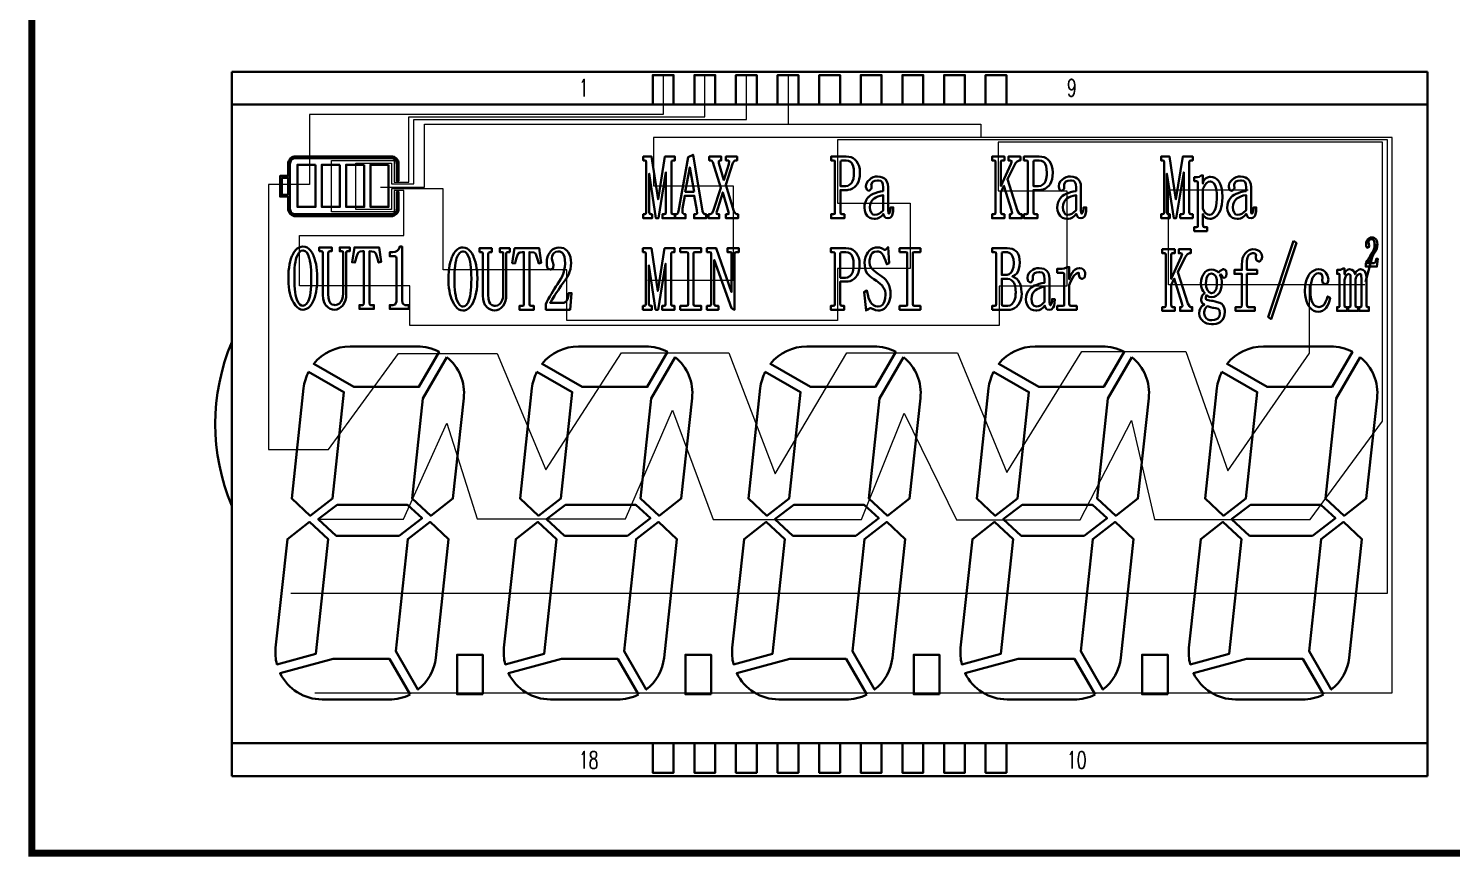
# Model space of a CAD drawing. Header units: millimetres. Extents: x 0 to 299, y 0 to 101.
# Drawn here: x 152.2 to 239, y 0 to 50.6 of the extents above; entities that cross this region are included whole.
import ezdxf

# ---------------------------------------------------------------- set-up
doc = ezdxf.new("R2010")
doc.units = ezdxf.units.MM
doc.layers.get('0').update_dxf_attribs({"lineweight": 35})
doc.layers.add('COM', color=1, linetype='Continuous', lineweight=18)
doc.layers.add('spec', color=7, linetype='Continuous', lineweight=18)
doc.styles.add('GB字体', font='txt.shx', dxfattribs={"width": 0.666667, "bigfont": 'gbcbig.shx'})

msp = doc.modelspace()

# ---------------------------------------------------------------- linework, layer by layer
for p, q in [((237.565, 47.916), (164.565, 47.916)), ((164.565, 47.916), (164.565, 4.916)), ((237.565, 4.916), (237.565, 47.916)), ((164.565, 6.916), (237.565, 6.916)), ((164.565, 4.916), (237.565, 4.916))]:
    msp.add_line(p, q)
at = {"color": 1}
msp.add_line((233.78, 35.102), (234.412, 37.407), dxfattribs=at)
for points in [[(191.54, 45.916), (191.54, 47.716), (190.27, 47.716), (190.27, 45.916)], [(194.08, 45.916), (194.08, 47.716), (192.81, 47.716), (192.81, 45.916)], [(196.62, 45.916), (196.62, 47.716), (195.35, 47.716), (195.35, 45.916)], [(199.16, 45.916), (199.16, 47.716), (197.89, 47.716), (197.89, 45.916)], [(201.7, 45.916), (201.7, 47.716), (200.43, 47.716), (200.43, 45.916)], [(204.24, 45.916), (204.24, 47.716), (202.97, 47.716), (202.97, 45.916)], [(206.78, 45.916), (206.78, 47.716), (205.51, 47.716), (205.51, 45.916)], [(209.32, 45.916), (209.32, 47.716), (208.05, 47.716), (208.05, 45.916)], [(211.86, 45.916), (211.86, 47.716), (210.59, 47.716), (210.59, 45.916)], [(237.565, 45.916), (164.565, 45.916)], [(191.54, 6.916), (191.54, 5.116), (190.27, 5.116), (190.27, 6.916)], [(194.08, 6.916), (194.08, 5.116), (192.81, 5.116), (192.81, 6.916)], [(196.62, 6.916), (196.62, 5.116), (195.35, 5.116), (195.35, 6.916)], [(199.16, 6.916), (199.16, 5.116), (197.89, 5.116), (197.89, 6.916)], [(201.7, 6.916), (201.7, 5.116), (200.43, 5.116), (200.43, 6.916)], [(204.24, 6.916), (204.24, 5.116), (202.97, 5.116), (202.97, 6.916)], [(206.78, 6.916), (206.78, 5.116), (205.51, 5.116), (205.51, 6.916)], [(209.32, 6.916), (209.32, 5.116), (208.05, 5.116), (208.05, 6.916)], [(211.86, 6.916), (211.86, 5.116), (210.59, 5.116), (210.59, 6.916)]]:
    msp.add_lwpolyline(points)
for points in [[(174.757, 42.297, 0.414214), (174.3, 42.754), (168.468, 42.754, 0.414214), (168.011, 42.297), (168.011, 41.555), (167.522, 41.555), (167.522, 40.299), (168.011, 40.299), (168.011, 39.557, 0.414214), (168.468, 39.101), (174.3, 39.101, 0.414214), (174.757, 39.557), (174.757, 40.58), (174.643, 40.58), (174.643, 39.557, -0.414214), (174.3, 39.215), (168.468, 39.215, -0.414214), (168.125, 39.557), (168.125, 42.297, -0.414214), (168.468, 42.64), (174.3, 42.64, -0.414214), (174.643, 42.297), (174.643, 41.274), (174.757, 41.274)], [(171.794, 31.144, 0.226496), (169.576, 30.085), (172.023, 28.672), (175.99, 28.672), (177.227, 30.814, 0.12198), (175.896, 31.144)], [(177.703, 30.498), (176.243, 27.97), (175.584, 21.86), (176.715, 20.814), (178.071, 21.86), (178.732, 27.985, 0.253222)], [(185.732, 31.144, 0.226496), (183.514, 30.085), (185.961, 28.672), (189.928, 28.672), (191.165, 30.814, 0.12198), (189.834, 31.144)], [(191.641, 30.498), (190.182, 27.97), (189.522, 21.86), (190.653, 20.814), (192.009, 21.86), (192.67, 27.985, 0.253222)], [(199.67, 31.144, 0.226496), (197.452, 30.085), (199.899, 28.672), (203.866, 28.672), (205.103, 30.814, 0.12198), (203.772, 31.144)], [(205.579, 30.498), (204.12, 27.97), (203.461, 21.86), (204.591, 20.814), (205.947, 21.86), (206.608, 27.985, 0.253222)], [(213.609, 31.144, 0.226496), (211.39, 30.085), (213.838, 28.672), (217.804, 28.672), (219.041, 30.814, 0.12198), (217.71, 31.144)], [(219.518, 30.498), (218.058, 27.97), (217.399, 21.86), (218.529, 20.814), (219.885, 21.86), (220.546, 27.985, 0.253222)], [(227.547, 31.144, 0.226496), (225.328, 30.085), (227.776, 28.672), (231.742, 28.672), (232.98, 30.814, 0.12198), (231.648, 31.144)], [(233.456, 30.498), (231.996, 27.97), (231.337, 21.86), (232.467, 20.814), (233.824, 21.86), (234.484, 27.985, 0.253222)], [(169.263, 29.606, 0.093196), (168.958, 28.597), (168.231, 21.86), (169.361, 20.814), (170.718, 21.86), (171.419, 28.362)], [(183.201, 29.606, 0.093196), (182.896, 28.597), (182.169, 21.86), (183.3, 20.814), (184.656, 21.86), (185.357, 28.362)], [(197.139, 29.606, 0.093196), (196.834, 28.597), (196.107, 21.86), (197.238, 20.814), (198.594, 21.86), (199.295, 28.362)], [(211.077, 29.606, 0.093196), (210.772, 28.597), (210.045, 21.86), (211.176, 20.814), (212.532, 21.86), (213.234, 28.362)], [(225.015, 29.606, 0.093196), (224.711, 28.597), (223.984, 21.86), (225.114, 20.814), (226.47, 21.86), (227.172, 28.362)], [(167.248, 12.752, 0.090154), (167.322, 11.735), (169.694, 12.37), (170.451, 19.388), (169.32, 20.434), (167.964, 19.388)], [(174.579, 12.547), (175.937, 10.194, 0.2033), (177.022, 12.14), (177.804, 19.388), (176.674, 20.434), (175.317, 19.388)], [(181.186, 12.752, 0.090154), (181.26, 11.735), (183.632, 12.37), (184.389, 19.388), (183.259, 20.434), (181.902, 19.388)], [(188.517, 12.547), (189.875, 10.194, 0.2033), (190.96, 12.14), (191.742, 19.388), (190.612, 20.434), (189.256, 19.388)], [(195.125, 12.752, 0.090154), (195.198, 11.735), (197.57, 12.37), (198.327, 19.388), (197.197, 20.434), (195.84, 19.388)], [(202.456, 12.547), (203.814, 10.194, 0.2033), (204.898, 12.14), (205.68, 19.388), (204.55, 20.434), (203.194, 19.388)], [(209.063, 12.752, 0.090154), (209.136, 11.735), (211.508, 12.37), (212.265, 19.388), (211.135, 20.434), (209.779, 19.388)], [(216.394, 12.547), (217.752, 10.194, 0.2033), (218.837, 12.14), (219.619, 19.388), (218.488, 20.434), (217.132, 19.388)], [(223.001, 12.752, 0.090154), (223.075, 11.735), (225.446, 12.37), (226.203, 19.388), (225.073, 20.434), (223.717, 19.388)], [(230.332, 12.547), (231.69, 10.194, 0.2033), (232.775, 12.14), (233.557, 19.388), (232.426, 20.434), (231.07, 19.388)], [(175.454, 9.891, -0.115654), (174.186, 9.594), (170.084, 9.594, -0.28687), (167.52, 11.197), (170.763, 12.066), (174.198, 12.066)], [(189.392, 9.891, -0.115654), (188.124, 9.594), (184.023, 9.594, -0.28687), (181.458, 11.197), (184.701, 12.066), (188.136, 12.066)], [(203.33, 9.891, -0.115654), (202.062, 9.594), (197.961, 9.594, -0.28687), (195.396, 11.197), (198.639, 12.066), (202.074, 12.066)], [(217.268, 9.891, -0.115654), (216, 9.594), (211.899, 9.594, -0.28687), (209.334, 11.197), (212.577, 12.066), (216.013, 12.066)], [(231.206, 9.891, -0.115654), (229.939, 9.594), (225.837, 9.594, -0.28687), (223.273, 11.197), (226.516, 12.066), (229.951, 12.066)]]:
    msp.add_lwpolyline(points, format="xyb", close=True)
for points in [[(189.853, 39.241), (189.776, 39.219), (189.685, 39.219), (189.685, 38.979), (190.232, 38.979), (190.232, 39.219), (190.141, 39.219), (190.081, 39.241), (190.051, 39.35), (190.051, 41.701), (190.461, 38.979), (190.612, 38.979), (191.069, 41.788), (191.069, 39.35), (191.055, 39.241), (190.978, 39.219), (190.857, 39.219), (190.857, 38.979), (191.617, 38.979), (191.617, 39.219), (191.511, 39.219), (191.435, 39.241), (191.404, 39.35), (191.404, 42.395), (191.435, 42.482), (191.511, 42.503), (191.617, 42.503), (191.617, 42.742), (191.008, 42.742), (190.591, 40.127), (190.202, 42.742), (189.685, 42.742), (189.685, 42.503), (189.792, 42.503), (189.853, 42.482), (189.867, 42.395), (189.867, 39.35)], [(191.8, 39.262), (191.724, 39.219), (191.633, 39.219), (191.633, 38.979), (192.271, 38.979), (192.271, 39.219), (192.18, 39.219), (192.089, 39.305), (192.077, 39.368), (192.089, 39.567), (192.227, 40.35), (192.805, 40.35), (192.956, 39.459), (192.958, 39.45), (192.972, 39.262), (192.896, 39.219), (192.789, 39.219), (192.789, 38.979), (193.534, 38.979), (193.534, 39.219), (193.443, 39.219), (193.367, 39.262), (193.306, 39.414), (192.728, 42.851), (192.423, 42.7), (191.845, 39.414)], [(193.884, 39.262), (193.779, 39.219), (193.672, 39.219), (193.672, 38.979), (194.326, 38.979), (194.326, 39.219), (194.25, 39.219), (194.173, 39.241), (194.159, 39.328), (194.173, 39.393), (194.235, 39.567), (194.539, 40.547), (194.888, 39.35), (194.904, 39.241), (194.844, 39.219), (194.737, 39.219), (194.737, 38.979), (195.482, 38.979), (195.482, 39.219), (195.391, 39.219), (195.314, 39.262), (195.313, 39.264), (195.223, 39.414), (194.722, 41.025), (195.163, 42.352), (195.24, 42.461), (195.284, 42.503), (195.421, 42.503), (195.421, 42.742), (194.737, 42.742), (194.737, 42.503), (194.874, 42.503), (194.935, 42.461), (194.904, 42.286), (194.615, 41.307), (194.31, 42.33), (194.296, 42.461), (194.357, 42.503), (194.448, 42.503), (194.448, 42.742), (193.718, 42.742), (193.718, 42.503), (193.823, 42.503), (193.884, 42.482), (193.93, 42.395), (194.433, 40.828), (193.961, 39.414)], [(201.393, 42.395), (201.393, 39.35), (201.379, 39.241), (201.302, 39.219), (201.151, 39.219), (201.151, 38.979), (201.971, 38.979), (201.971, 39.219), (201.82, 39.219), (201.759, 39.241), (201.729, 39.35), (201.729, 40.698), (202.139, 40.698), (202.198, 40.7), (202.333, 40.727), (202.462, 40.782), (202.579, 40.868), (202.687, 40.98), (202.744, 41.055), (202.819, 41.194), (202.872, 41.36), (202.904, 41.549), (202.915, 41.765), (202.915, 41.781), (202.901, 41.974), (202.86, 42.152), (202.794, 42.314), (202.703, 42.461), (202.612, 42.561), (202.503, 42.641), (202.376, 42.698), (202.235, 42.732), (202.078, 42.742), (201.151, 42.742), (201.151, 42.503), (201.286, 42.503), (201.379, 42.482)], [(212.166, 39.457), (212.211, 39.284), (212.15, 39.219), (212.057, 39.219), (212.057, 38.979), (212.803, 38.979), (212.803, 39.219), (212.682, 39.219), (212.637, 39.262), (212.626, 39.273), (212.544, 39.437), (211.922, 41.351), (212.377, 42.264), (212.411, 42.329), (212.514, 42.439), (212.637, 42.503), (212.712, 42.503), (212.712, 42.742), (211.983, 42.742), (211.983, 42.503), (212.088, 42.503), (212.181, 42.461), (212.181, 42.459), (212.134, 42.286), (211.526, 40.937), (211.526, 42.395), (211.54, 42.482), (211.601, 42.503), (211.738, 42.503), (211.738, 42.742), (210.978, 42.742), (210.978, 42.503), (211.114, 42.503), (211.176, 42.482), (211.191, 42.395), (211.191, 39.35), (211.176, 39.241), (211.114, 39.219), (210.978, 39.219), (210.978, 38.979), (211.738, 38.979), (211.738, 39.219), (211.601, 39.219), (211.556, 39.241), (211.526, 39.35), (211.526, 40.547), (211.708, 40.959), (212.164, 39.459)], [(213.169, 42.395), (213.169, 39.35), (213.154, 39.241), (213.078, 39.219), (212.926, 39.219), (212.926, 38.979), (213.747, 38.979), (213.747, 39.219), (213.595, 39.219), (213.534, 39.241), (213.504, 39.35), (213.504, 40.698), (213.914, 40.698), (213.973, 40.7), (214.109, 40.727), (214.237, 40.782), (214.355, 40.868), (214.462, 40.98), (214.519, 41.055), (214.594, 41.194), (214.648, 41.36), (214.68, 41.549), (214.69, 41.765), (214.69, 41.781), (214.676, 41.974), (214.635, 42.152), (214.569, 42.314), (214.478, 42.461), (214.387, 42.561), (214.278, 42.641), (214.152, 42.698), (214.011, 42.732), (213.854, 42.742), (212.926, 42.742), (212.926, 42.503), (213.062, 42.503), (213.154, 42.482)], [(221.462, 39.241), (221.387, 39.219), (221.296, 39.219), (221.296, 38.98), (221.843, 38.98), (221.843, 39.219), (221.752, 39.219), (221.69, 39.241), (221.66, 39.349), (221.66, 41.7), (222.072, 38.98), (222.223, 38.98), (222.68, 41.788), (222.68, 39.349), (222.664, 39.241), (222.589, 39.219), (222.466, 39.219), (222.466, 38.98), (223.228, 38.98), (223.228, 39.219), (223.121, 39.219), (223.046, 39.241), (223.015, 39.349), (223.015, 42.394), (223.046, 42.482), (223.121, 42.503), (223.228, 42.503), (223.228, 42.744), (222.619, 42.744), (222.202, 40.129), (221.813, 42.744), (221.296, 42.744), (221.296, 42.503), (221.401, 42.503), (221.462, 42.482), (221.478, 42.394), (221.478, 39.349)], [(169.689, 42.241), (169.689, 39.666), (168.581, 39.666), (168.581, 42.241)], [(171.174, 42.241), (171.174, 39.666), (170.067, 39.666), (170.067, 42.241)], [(172.66, 42.241), (172.66, 39.666), (171.552, 39.666), (171.552, 42.241)], [(174.145, 42.241), (174.145, 39.666), (173.038, 39.666), (173.038, 42.241)], [(192.789, 40.589), (192.257, 40.589), (192.53, 42.074)], [(201.743, 42.482), (201.82, 42.503), (202.062, 42.503), (202.216, 42.478), (202.339, 42.42), (202.428, 42.33), (202.446, 42.3), (202.505, 42.15), (202.538, 41.965), (202.549, 41.742), (202.546, 41.595), (202.519, 41.39), (202.471, 41.23), (202.398, 41.112), (202.308, 41.026), (202.183, 40.96), (202.048, 40.937), (201.729, 40.937), (201.729, 42.395)], [(213.518, 42.482), (213.595, 42.503), (213.838, 42.503), (213.991, 42.478), (214.114, 42.42), (214.203, 42.33), (214.221, 42.3), (214.278, 42.15), (214.314, 41.965), (214.325, 41.742), (214.321, 41.595), (214.294, 41.39), (214.246, 41.23), (214.173, 41.112), (214.084, 41.026), (213.959, 40.96), (213.823, 40.937), (213.504, 40.937), (213.504, 42.395)], [(168.011, 40.413), (168.011, 41.441), (167.636, 41.441), (167.636, 40.413)], [(203.512, 39), (203.644, 38.952), (203.798, 38.936), (203.857, 38.938), (203.994, 38.964), (204.117, 39.023), (204.122, 39.025), (204.246, 39.112), (204.345, 39.241), (204.354, 39.198), (204.436, 39.045), (204.493, 39.007), (204.634, 38.979), (204.752, 39.007), (204.863, 39.111), (204.909, 39.218), (204.943, 39.398), (204.954, 39.632), (204.788, 39.632), (204.784, 39.507), (204.756, 39.35), (204.695, 39.262), (204.65, 39.284), (204.634, 39.459), (204.634, 40.873), (204.618, 41.053), (204.561, 41.217), (204.467, 41.351), (204.408, 41.408), (204.295, 41.472), (204.158, 41.512), (203.996, 41.524), (203.862, 41.515), (203.725, 41.48), (203.602, 41.417), (203.493, 41.33), (203.393, 41.23), (203.309, 41.089), (203.281, 40.937), (203.282, 40.896), (203.327, 40.72), (203.448, 40.655), (203.509, 40.663), (203.6, 40.764), (203.618, 40.821), (203.616, 41.003), (203.609, 41.03), (203.677, 41.176), (203.716, 41.214), (203.833, 41.267), (203.996, 41.285), (204.039, 41.285), (204.192, 41.253), (204.269, 41.176), (204.312, 41.051), (204.331, 40.85), (204.331, 40.632), (204.165, 40.602), (204.001, 40.561), (203.853, 40.515), (203.721, 40.461), (203.609, 40.402), (203.512, 40.336), (203.432, 40.263), (203.427, 40.258), (203.323, 40.12), (203.248, 39.965), (203.204, 39.796), (203.19, 39.61), (203.206, 39.442), (203.261, 39.277), (203.357, 39.132), (203.404, 39.08)], [(215.288, 39), (215.42, 38.952), (215.573, 38.936), (215.632, 38.938), (215.77, 38.964), (215.893, 39.023), (215.898, 39.025), (216.021, 39.112), (216.121, 39.241), (216.13, 39.198), (216.212, 39.045), (216.269, 39.007), (216.41, 38.979), (216.528, 39.007), (216.638, 39.111), (216.685, 39.218), (216.718, 39.398), (216.729, 39.632), (216.563, 39.632), (216.56, 39.507), (216.531, 39.35), (216.471, 39.262), (216.426, 39.284), (216.41, 39.459), (216.41, 40.873), (216.394, 41.053), (216.337, 41.217), (216.242, 41.351), (216.182, 41.408), (216.071, 41.472), (215.934, 41.512), (215.771, 41.524), (215.638, 41.515), (215.5, 41.48), (215.377, 41.417), (215.268, 41.33), (215.168, 41.23), (215.085, 41.089), (215.056, 40.937), (215.058, 40.896), (215.102, 40.72), (215.224, 40.655), (215.284, 40.663), (215.375, 40.764), (215.393, 40.821), (215.391, 41.003), (215.384, 41.03), (215.452, 41.176), (215.491, 41.214), (215.609, 41.267), (215.771, 41.285), (215.814, 41.285), (215.968, 41.253), (216.044, 41.176), (216.087, 41.051), (216.107, 40.85), (216.107, 40.632), (215.941, 40.602), (215.777, 40.561), (215.629, 40.515), (215.497, 40.461), (215.384, 40.402), (215.288, 40.336), (215.208, 40.263), (215.202, 40.258), (215.099, 40.12), (215.024, 39.965), (214.979, 39.796), (214.965, 39.61), (214.981, 39.442), (215.036, 39.277), (215.133, 39.132), (215.179, 39.08)], [(224.004, 39.023), (224.023, 39.009), (224.148, 38.953), (224.293, 38.936), (224.359, 38.939), (224.487, 38.975), (224.606, 39.043), (224.721, 39.146), (224.826, 39.283), (224.851, 39.326), (224.919, 39.472), (224.97, 39.637), (225.008, 39.82), (225.031, 40.022), (225.038, 40.241), (225.038, 40.313), (225.027, 40.539), (225.001, 40.741), (224.961, 40.919), (224.908, 41.071), (224.84, 41.199), (224.803, 41.249), (224.696, 41.36), (224.578, 41.44), (224.448, 41.486), (224.309, 41.502), (224.262, 41.501), (224.127, 41.469), (224.004, 41.394), (224.002, 41.392), (223.897, 41.251), (223.852, 41.09), (223.852, 41.59), (223.761, 41.59), (223.747, 41.579), (223.624, 41.502), (223.502, 41.481), (223.319, 41.481), (223.319, 41.242), (223.456, 41.242), (223.533, 41.199), (223.547, 41.112), (223.547, 38.588), (223.533, 38.458), (223.456, 38.436), (223.319, 38.436), (223.319, 38.195), (224.111, 38.195), (224.111, 38.436), (223.959, 38.436), (223.882, 38.458), (223.852, 38.588), (223.852, 39.241), (223.891, 39.132)], [(224.02, 39.283), (223.927, 39.394), (223.852, 39.567), (223.852, 40.764), (223.882, 40.839), (223.968, 40.998), (224.064, 41.112), (224.18, 41.19), (224.309, 41.221), (224.401, 41.205), (224.514, 41.126), (224.598, 40.982), (224.642, 40.853), (224.676, 40.684), (224.697, 40.479), (224.705, 40.241), (224.703, 40.152), (224.69, 39.92), (224.664, 39.724), (224.623, 39.563), (224.567, 39.437), (224.48, 39.301), (224.369, 39.207), (224.248, 39.175), (224.143, 39.196)], [(225.666, 39), (225.798, 38.952), (225.951, 38.936), (226.01, 38.937), (226.149, 38.966), (226.271, 39.023), (226.276, 39.025), (226.399, 39.112), (226.499, 39.241), (226.508, 39.2), (226.59, 39.044), (226.647, 39.009), (226.788, 38.98), (226.906, 39.009), (227.016, 39.11), (227.063, 39.219), (227.097, 39.398), (227.107, 39.631), (226.941, 39.631), (226.938, 39.506), (226.911, 39.349), (226.849, 39.262), (226.804, 39.283), (226.788, 39.458), (226.788, 40.873), (226.772, 41.053), (226.717, 41.217), (226.62, 41.351), (226.562, 41.408), (226.449, 41.472), (226.312, 41.511), (226.149, 41.526), (226.016, 41.515), (225.878, 41.479), (225.755, 41.417), (225.646, 41.329), (225.547, 41.23), (225.463, 41.089), (225.434, 40.937), (225.436, 40.896), (225.481, 40.719), (225.602, 40.655), (225.662, 40.664), (225.753, 40.764), (225.771, 40.821), (225.77, 41.003), (225.762, 41.03), (225.83, 41.176), (225.869, 41.213), (225.987, 41.267), (226.149, 41.285), (226.192, 41.285), (226.346, 41.253), (226.424, 41.176), (226.465, 41.051), (226.485, 40.85), (226.485, 40.632), (226.319, 40.602), (226.155, 40.561), (226.007, 40.514), (225.875, 40.461), (225.762, 40.402), (225.666, 40.336), (225.586, 40.263), (225.58, 40.257), (225.477, 40.12), (225.402, 39.967), (225.357, 39.795), (225.343, 39.61), (225.359, 39.442), (225.415, 39.276), (225.511, 39.132), (225.557, 39.08)], [(203.828, 39.175), (203.696, 39.212), (203.6, 39.328), (203.546, 39.459), (203.523, 39.653), (203.541, 39.806), (203.602, 39.967), (203.707, 40.111), (203.776, 40.176), (203.882, 40.243), (204.01, 40.302), (204.158, 40.352), (204.331, 40.393), (204.331, 39.459), (204.308, 39.437), (204.187, 39.33), (204.073, 39.241), (203.962, 39.195)], [(215.604, 39.175), (215.472, 39.212), (215.375, 39.328), (215.322, 39.459), (215.299, 39.653), (215.316, 39.806), (215.377, 39.967), (215.482, 40.111), (215.552, 40.176), (215.657, 40.243), (215.786, 40.302), (215.934, 40.352), (216.107, 40.393), (216.107, 39.459), (216.083, 39.437), (215.962, 39.33), (215.848, 39.241), (215.737, 39.195)], [(225.982, 39.175), (225.85, 39.212), (225.753, 39.328), (225.7, 39.458), (225.679, 39.654), (225.695, 39.806), (225.755, 39.967), (225.86, 40.111), (225.932, 40.175), (226.035, 40.243), (226.164, 40.304), (226.312, 40.354), (226.485, 40.393), (226.485, 39.458), (226.462, 39.437), (226.34, 39.33), (226.226, 39.241), (226.116, 39.194)], [(229.379, 37.6), (229.561, 37.469), (228.009, 32.814), (227.842, 32.944)], [(234.416, 36.375), (234.385, 36.292), (234.37, 36.268), (234.301, 36.231), (233.909, 36.231), (233.914, 36.237), (233.954, 36.301), (234.03, 36.424), (234.05, 36.454), (234.094, 36.524), (234.145, 36.6), (234.203, 36.684), (234.266, 36.774), (234.336, 36.872), (234.381, 36.935), (234.429, 37.025), (234.464, 37.116), (234.475, 37.149), (234.498, 37.257), (234.507, 37.369), (234.507, 37.373), (234.497, 37.486), (234.469, 37.587), (234.421, 37.674), (234.386, 37.719), (234.323, 37.767), (234.248, 37.797), (234.158, 37.806), (234.142, 37.806), (234.065, 37.791), (233.992, 37.754), (233.923, 37.694), (233.892, 37.657), (233.847, 37.573), (233.819, 37.473), (233.81, 37.359), (233.811, 37.315), (233.839, 37.217), (233.844, 37.21), (233.916, 37.176), (233.988, 37.206), (234.009, 37.309), (233.988, 37.39), (233.988, 37.391), (233.959, 37.491), (233.965, 37.548), (234.009, 37.634), (234.06, 37.674), (234.136, 37.694), (234.148, 37.694), (234.228, 37.672), (234.286, 37.613), (234.303, 37.575), (234.328, 37.475), (234.336, 37.349), (234.334, 37.298), (234.317, 37.191), (234.286, 37.074), (234.271, 37.035), (234.229, 36.944), (234.18, 36.853), (234.122, 36.76), (234.06, 36.668), (234.003, 36.58), (233.952, 36.499), (233.909, 36.424), (233.875, 36.368), (233.825, 36.274), (233.789, 36.191), (233.789, 36.028), (234.478, 36.028), (234.521, 36.505), (234.435, 36.505), (234.435, 36.504)], [(168.269, 36.72), (168.238, 36.651), (168.183, 36.494), (168.135, 36.328), (168.096, 36.149), (168.065, 35.96), (168.042, 35.76), (168.03, 35.55), (168.026, 35.329), (168.026, 35.206), (168.037, 34.988), (168.055, 34.781), (168.081, 34.588), (168.119, 34.407), (168.165, 34.237), (168.22, 34.08), (168.285, 33.936), (168.352, 33.804), (168.451, 33.656), (168.556, 33.54), (168.666, 33.458), (168.784, 33.408), (168.907, 33.392), (169.007, 33.4), (169.13, 33.441), (169.246, 33.513), (169.353, 33.615), (169.453, 33.748), (169.548, 33.914), (169.583, 33.998), (169.639, 34.15), (169.685, 34.314), (169.722, 34.49), (169.753, 34.681), (169.774, 34.883), (169.787, 35.099), (169.79, 35.329), (169.79, 35.37), (169.785, 35.582), (169.769, 35.785), (169.746, 35.98), (169.713, 36.167), (169.671, 36.345), (169.621, 36.515), (169.562, 36.677), (169.553, 36.697), (169.473, 36.863), (169.382, 37), (169.278, 37.105), (169.166, 37.182), (169.043, 37.227), (168.907, 37.243), (168.8, 37.232), (168.675, 37.191), (168.561, 37.12), (168.454, 37.018), (168.358, 36.884)], [(168.727, 33.711), (168.631, 33.837), (168.543, 34.023), (168.504, 34.143), (168.47, 34.292), (168.442, 34.462), (168.418, 34.653), (168.402, 34.865), (168.393, 35.097), (168.39, 35.35), (168.392, 35.47), (168.397, 35.71), (168.41, 35.93), (168.429, 36.128), (168.456, 36.304), (168.488, 36.458), (168.527, 36.59), (168.597, 36.75), (168.69, 36.891), (168.793, 36.975), (168.907, 37.004), (168.934, 37.002), (169.052, 36.966), (169.153, 36.877), (169.237, 36.738), (169.303, 36.547), (169.31, 36.519), (169.346, 36.365), (169.375, 36.197), (169.396, 36.01), (169.412, 35.807), (169.423, 35.587), (169.424, 35.35), (169.424, 35.334), (169.421, 35.075), (169.412, 34.84), (169.396, 34.626), (169.375, 34.437), (169.348, 34.267), (169.314, 34.123), (169.273, 34), (169.225, 33.887), (169.134, 33.745), (169.028, 33.659), (168.907, 33.631), (168.834, 33.643)], [(169.911, 36.959), (170.035, 36.959), (170.109, 36.938), (170.126, 36.85), (170.126, 34.287), (170.143, 34.077), (170.186, 33.896), (170.25, 33.748), (170.338, 33.631), (170.347, 33.622), (170.463, 33.522), (170.586, 33.449), (170.718, 33.406), (170.855, 33.392), (170.975, 33.406), (171.101, 33.454), (171.224, 33.536), (171.342, 33.652), (171.363, 33.681), (171.447, 33.82), (171.508, 33.982), (171.544, 34.164), (171.556, 34.371), (171.556, 36.85), (171.57, 36.938), (171.631, 36.959), (171.768, 36.959), (171.768, 37.198), (171.16, 37.198), (171.16, 36.959), (171.297, 36.959), (171.358, 36.938), (171.372, 36.85), (171.372, 34.371), (171.358, 34.187), (171.306, 34.016), (171.221, 33.87), (171.14, 33.777), (171.021, 33.7), (170.885, 33.675), (170.823, 33.679), (170.686, 33.718), (170.582, 33.805), (170.575, 33.813), (170.511, 33.932), (170.473, 34.11), (170.459, 34.349), (170.459, 36.85), (170.491, 36.938), (170.552, 36.959), (170.673, 36.959), (170.673, 37.198), (169.911, 37.198)], [(172.621, 33.697), (172.544, 33.675), (172.362, 33.675), (172.362, 33.434), (173.245, 33.434), (173.245, 33.675), (173.062, 33.675), (173.001, 33.697), (172.971, 33.805), (172.971, 36.959), (173.258, 36.934), (173.351, 36.85), (173.361, 36.831), (173.408, 36.709), (173.465, 36.52), (173.534, 36.263), (173.686, 36.306), (173.565, 37.198), (172.057, 37.198), (171.92, 36.285), (172.088, 36.263), (172.118, 36.387), (172.182, 36.615), (172.238, 36.777), (172.286, 36.872), (172.389, 36.938), (172.544, 36.959), (172.635, 36.959), (172.635, 33.805)], [(174.76, 37.088), (174.66, 36.981), (174.551, 36.916), (174.401, 36.895), (174.219, 36.895), (174.219, 36.656), (174.523, 36.656), (174.599, 36.611), (174.63, 36.524), (174.63, 33.978), (174.624, 33.891), (174.569, 33.739), (174.542, 33.713), (174.401, 33.675), (174.219, 33.675), (174.219, 33.434), (175.389, 33.434), (175.389, 33.675), (175.193, 33.675), (175.145, 33.677), (175.026, 33.739), (174.995, 33.784), (174.965, 33.978), (174.965, 37.243), (174.828, 37.243)], [(178.04, 36.669), (178.011, 36.599), (177.954, 36.442), (177.906, 36.276), (177.867, 36.098), (177.837, 35.909), (177.815, 35.709), (177.801, 35.499), (177.797, 35.277), (177.799, 35.154), (177.808, 34.937), (177.826, 34.73), (177.854, 34.537), (177.89, 34.355), (177.936, 34.186), (177.992, 34.029), (178.056, 33.884), (178.126, 33.752), (178.224, 33.604), (178.327, 33.488), (178.438, 33.406), (178.555, 33.356), (178.68, 33.34), (178.78, 33.349), (178.902, 33.39), (179.017, 33.462), (179.124, 33.563), (179.226, 33.697), (179.319, 33.863), (179.355, 33.947), (179.41, 34.098), (179.456, 34.262), (179.496, 34.439), (179.524, 34.63), (179.545, 34.832), (179.558, 35.047), (179.562, 35.277), (179.562, 35.318), (179.556, 35.531), (179.542, 35.734), (179.517, 35.929), (179.485, 36.116), (179.444, 36.294), (179.394, 36.464), (179.333, 36.626), (179.326, 36.646), (179.244, 36.812), (179.153, 36.949), (179.05, 37.054), (178.937, 37.131), (178.814, 37.175), (178.68, 37.191), (178.573, 37.181), (178.448, 37.14), (178.332, 37.068), (178.225, 36.967), (178.129, 36.833)], [(178.5, 33.66), (178.402, 33.786), (178.315, 33.972), (178.275, 34.091), (178.242, 34.241), (178.213, 34.411), (178.192, 34.601), (178.176, 34.814), (178.165, 35.046), (178.163, 35.299), (178.163, 35.418), (178.17, 35.659), (178.183, 35.879), (178.202, 36.077), (178.227, 36.253), (178.259, 36.407), (178.299, 36.539), (178.37, 36.699), (178.463, 36.84), (178.566, 36.924), (178.68, 36.952), (178.705, 36.951), (178.825, 36.915), (178.925, 36.826), (179.009, 36.687), (179.075, 36.496), (179.083, 36.467), (179.117, 36.314), (179.146, 36.146), (179.169, 35.959), (179.185, 35.756), (179.194, 35.536), (179.198, 35.299), (179.198, 35.283), (179.194, 35.024), (179.183, 34.789), (179.169, 34.575), (179.148, 34.386), (179.119, 34.216), (179.085, 34.072), (179.044, 33.949), (178.998, 33.836), (178.905, 33.693), (178.8, 33.608), (178.68, 33.579), (178.605, 33.592)], [(179.685, 36.908), (179.806, 36.908), (179.883, 36.886), (179.897, 36.799), (179.897, 34.298), (179.899, 34.236), (179.916, 34.025), (179.958, 33.845), (180.022, 33.697), (180.111, 33.579), (180.118, 33.57), (180.236, 33.47), (180.359, 33.397), (180.489, 33.355), (180.628, 33.34), (180.748, 33.355), (180.873, 33.403), (180.996, 33.485), (181.115, 33.601), (181.137, 33.629), (181.22, 33.768), (181.279, 33.931), (181.315, 34.113), (181.327, 34.32), (181.327, 36.799), (181.344, 36.886), (181.404, 36.908), (181.54, 36.908), (181.54, 37.147), (180.931, 37.147), (180.931, 36.908), (181.069, 36.908), (181.129, 36.886), (181.146, 36.799), (181.146, 34.32), (181.129, 34.136), (181.08, 33.965), (180.992, 33.818), (180.912, 33.726), (180.792, 33.649), (180.659, 33.624), (180.594, 33.627), (180.459, 33.667), (180.354, 33.754), (180.346, 33.761), (180.282, 33.881), (180.245, 34.059), (180.232, 34.298), (180.232, 36.799), (180.263, 36.886), (180.323, 36.908), (180.444, 36.908), (180.444, 37.147), (179.685, 37.147)], [(182.392, 33.645), (182.317, 33.624), (182.134, 33.624), (182.134, 33.383), (183.017, 33.383), (183.017, 33.624), (182.835, 33.624), (182.772, 33.645), (182.742, 33.754), (182.742, 36.908), (183.029, 36.883), (183.124, 36.799), (183.134, 36.779), (183.179, 36.658), (183.238, 36.469), (183.306, 36.212), (183.457, 36.255), (183.336, 37.147), (181.83, 37.147), (181.693, 36.234), (181.861, 36.212), (181.891, 36.335), (181.954, 36.564), (182.011, 36.726), (182.059, 36.82), (182.16, 36.886), (182.317, 36.908), (182.408, 36.908), (182.408, 33.754)], [(185.118, 34.284), (185.079, 34.086), (185.025, 33.949), (184.965, 33.872), (184.843, 33.818), (184.005, 33.818), (184.041, 33.872), (184.126, 34.011), (184.265, 34.232), (184.321, 34.321), (184.399, 34.443), (184.485, 34.573), (184.581, 34.712), (184.685, 34.862), (184.797, 35.021), (184.918, 35.19), (184.959, 35.245), (185.059, 35.401), (185.136, 35.556), (185.193, 35.711), (185.241, 35.873), (185.273, 36.062), (185.284, 36.255), (185.277, 36.408), (185.245, 36.594), (185.186, 36.76), (185.102, 36.908), (185.052, 36.976), (184.952, 37.07), (184.833, 37.138), (184.695, 37.177), (184.538, 37.191), (184.408, 37.177), (184.278, 37.133), (184.155, 37.058), (184.037, 36.952), (183.998, 36.908), (183.909, 36.77), (183.844, 36.612), (183.805, 36.433), (183.793, 36.234), (183.803, 36.091), (183.853, 35.929), (183.889, 35.889), (184.021, 35.843), (184.057, 35.845), (184.173, 35.907), (184.187, 35.937), (184.219, 36.125), (184.173, 36.3), (184.151, 36.335), (184.112, 36.517), (184.135, 36.68), (184.219, 36.82), (184.239, 36.84), (184.358, 36.924), (184.492, 36.952), (184.59, 36.942), (184.717, 36.885), (184.813, 36.778), (184.818, 36.769), (184.874, 36.619), (184.908, 36.433), (184.918, 36.212), (184.918, 36.191), (184.906, 36.016), (184.87, 35.827), (184.813, 35.625), (184.795, 35.582), (184.729, 35.427), (184.652, 35.27), (184.563, 35.112), (184.462, 34.951), (184.358, 34.799), (184.255, 34.644), (184.162, 34.498), (184.078, 34.361), (184.005, 34.232), (183.987, 34.202), (183.885, 34.032), (183.805, 33.875), (183.746, 33.733), (183.746, 33.383), (185.223, 33.383), (185.314, 34.407), (185.132, 34.407)], [(189.834, 33.645), (189.757, 33.624), (189.666, 33.624), (189.666, 33.383), (190.214, 33.383), (190.214, 33.624), (190.123, 33.624), (190.062, 33.645), (190.032, 33.754), (190.032, 36.105), (190.442, 33.383), (190.594, 33.383), (191.051, 36.193), (191.051, 33.754), (191.036, 33.645), (190.96, 33.624), (190.838, 33.624), (190.838, 33.383), (191.598, 33.383), (191.598, 33.624), (191.493, 33.624), (191.416, 33.645), (191.386, 33.754), (191.386, 36.799), (191.416, 36.886), (191.493, 36.908), (191.598, 36.908), (191.598, 37.147), (190.99, 37.147), (190.573, 34.532), (190.184, 37.147), (189.666, 37.147), (189.666, 36.908), (189.774, 36.908), (189.834, 36.886), (189.848, 36.799), (189.848, 33.754)], [(191.948, 36.908), (192.33, 36.908), (192.405, 36.886), (192.421, 36.799), (192.421, 33.754), (192.405, 33.645), (192.33, 33.624), (191.948, 33.624), (191.948, 33.383), (193.227, 33.383), (193.227, 33.624), (192.847, 33.624), (192.786, 33.645), (192.756, 33.754), (192.756, 36.799), (192.77, 36.886), (192.847, 36.908), (193.227, 36.908), (193.227, 37.147), (191.948, 37.147)], [(193.821, 33.645), (193.744, 33.624), (193.577, 33.624), (193.577, 33.383), (194.278, 33.383), (194.278, 33.624), (194.11, 33.624), (194.049, 33.645), (194.019, 33.754), (194.019, 36.433), (195.084, 33.492), (195.128, 33.449), (195.266, 33.383), (195.266, 36.799), (195.296, 36.886), (195.357, 36.908), (195.524, 36.908), (195.524, 37.147), (194.825, 37.147), (194.825, 36.908), (194.993, 36.908), (195.068, 36.886), (195.084, 36.799), (195.084, 34.471), (194.14, 37.147), (193.577, 37.147), (193.577, 36.908), (193.73, 36.908), (193.821, 36.886), (193.835, 36.799), (193.835, 33.754)], [(201.376, 36.799), (201.376, 33.754), (201.36, 33.645), (201.285, 33.624), (201.131, 33.624), (201.131, 33.383), (201.954, 33.383), (201.954, 33.624), (201.802, 33.624), (201.742, 33.645), (201.711, 33.754), (201.711, 35.103), (202.121, 35.103), (202.18, 35.104), (202.316, 35.131), (202.443, 35.186), (202.56, 35.272), (202.669, 35.384), (202.726, 35.459), (202.801, 35.599), (202.855, 35.764), (202.887, 35.954), (202.897, 36.169), (202.897, 36.185), (202.883, 36.378), (202.842, 36.556), (202.776, 36.719), (202.685, 36.865), (202.594, 36.965), (202.485, 37.045), (202.359, 37.102), (202.218, 37.136), (202.061, 37.147), (201.131, 37.147), (201.131, 36.908), (201.269, 36.908), (201.36, 36.886)], [(201.725, 36.886), (201.802, 36.908), (202.045, 36.908), (202.198, 36.883), (202.319, 36.824), (202.41, 36.735), (202.428, 36.704), (202.485, 36.555), (202.521, 36.369), (202.532, 36.146), (202.528, 36), (202.501, 35.795), (202.453, 35.634), (202.38, 35.516), (202.291, 35.431), (202.166, 35.365), (202.031, 35.342), (201.711, 35.342), (201.711, 36.799)], [(203.72, 33.428), (203.739, 33.413), (203.864, 33.358), (204.009, 33.34), (204.13, 33.349), (204.267, 33.387), (204.39, 33.451), (204.496, 33.545), (204.587, 33.667), (204.596, 33.683), (204.679, 33.838), (204.738, 34.007), (204.772, 34.189), (204.785, 34.384), (204.779, 34.518), (204.749, 34.703), (204.695, 34.876), (204.617, 35.037), (204.583, 35.097), (204.496, 35.215), (204.389, 35.324), (204.262, 35.424), (204.114, 35.516), (204.044, 35.566), (203.88, 35.69), (203.75, 35.795), (203.657, 35.882), (203.597, 35.952), (203.529, 36.102), (203.506, 36.3), (203.509, 36.389), (203.538, 36.576), (203.597, 36.756), (203.673, 36.861), (203.791, 36.929), (203.948, 36.952), (204.041, 36.944), (204.169, 36.894), (204.282, 36.799), (204.335, 36.721), (204.405, 36.581), (204.478, 36.398), (204.556, 36.169), (204.694, 36.234), (204.633, 37.213), (204.592, 37.163), (204.496, 37.061), (204.449, 37.038), (204.408, 37.047), (204.267, 37.125), (204.237, 37.14), (204.105, 37.179), (203.962, 37.191), (203.868, 37.186), (203.727, 37.154), (203.602, 37.093), (203.493, 37.004), (203.4, 36.886), (203.334, 36.774), (203.26, 36.605), (203.217, 36.432), (203.202, 36.255), (203.206, 36.103), (203.233, 35.905), (203.283, 35.738), (203.354, 35.602), (203.417, 35.534), (203.515, 35.447), (203.632, 35.352), (203.771, 35.252), (203.932, 35.145), (204.027, 35.079), (204.157, 34.971), (204.264, 34.862), (204.342, 34.755), (204.369, 34.714), (204.453, 34.544), (204.48, 34.384), (204.478, 34.3), (204.46, 34.086), (204.421, 33.911), (204.358, 33.776), (204.287, 33.679), (204.171, 33.604), (204.023, 33.579), (204.002, 33.579), (203.864, 33.606), (203.739, 33.67), (203.629, 33.776), (203.579, 33.838), (203.507, 33.963), (203.445, 34.125), (203.388, 34.323), (203.338, 34.559), (203.172, 34.471), (203.293, 33.34), (203.349, 33.38), (203.461, 33.449), (203.522, 33.492), (203.575, 33.485)], [(205.332, 36.908), (205.712, 36.908), (205.789, 36.886), (205.803, 36.799), (205.803, 33.754), (205.789, 33.645), (205.712, 33.624), (205.332, 33.624), (205.332, 33.383), (206.611, 33.383), (206.611, 33.624), (206.23, 33.624), (206.169, 33.645), (206.139, 33.754), (206.139, 36.799), (206.155, 36.886), (206.23, 36.908), (206.611, 36.908), (206.611, 37.147), (205.332, 37.147)], [(210.978, 33.383), (211.966, 33.383), (212.082, 33.39), (212.225, 33.422), (212.352, 33.479), (212.464, 33.56), (212.56, 33.667), (212.589, 33.702), (212.676, 33.842), (212.739, 34), (212.776, 34.182), (212.789, 34.384), (212.787, 34.466), (212.767, 34.66), (212.728, 34.844), (212.667, 35.015), (212.658, 35.037), (212.584, 35.169), (212.484, 35.279), (212.359, 35.365), (212.211, 35.429), (212.243, 35.44), (212.384, 35.513), (212.494, 35.611), (212.575, 35.734), (212.623, 35.879), (212.657, 36.066), (212.667, 36.278), (212.658, 36.451), (212.626, 36.642), (212.567, 36.801), (212.484, 36.929), (212.439, 36.974), (212.334, 37.051), (212.209, 37.104), (212.066, 37.136), (211.906, 37.147), (210.978, 37.147), (210.978, 36.908), (211.13, 36.908), (211.221, 36.886), (211.237, 36.799), (211.237, 33.754), (211.221, 33.645), (211.146, 33.624), (210.978, 33.624)], [(211.586, 36.886), (211.663, 36.908), (211.829, 36.908), (211.929, 36.899), (212.061, 36.849), (212.164, 36.756), (212.239, 36.647), (212.286, 36.478), (212.302, 36.255), (212.302, 36.203), (212.282, 35.991), (212.236, 35.82), (212.164, 35.69), (212.145, 35.663), (212.029, 35.552), (211.906, 35.516), (211.57, 35.516), (211.57, 36.799)], [(222.563, 33.789), (222.608, 33.618), (222.547, 33.554), (222.454, 33.554), (222.454, 33.313), (223.2, 33.313), (223.2, 33.554), (223.079, 33.554), (223.034, 33.597), (223.024, 33.607), (222.941, 33.77), (222.319, 35.686), (222.776, 36.599), (222.809, 36.663), (222.911, 36.774), (223.034, 36.838), (223.109, 36.838), (223.109, 37.077), (222.38, 37.077), (222.38, 36.838), (222.485, 36.838), (222.578, 36.795), (222.578, 36.793), (222.531, 36.62), (221.923, 35.272), (221.923, 36.729), (221.937, 36.816), (221.998, 36.838), (222.135, 36.838), (222.135, 37.077), (221.375, 37.077), (221.375, 36.838), (221.513, 36.838), (221.573, 36.816), (221.588, 36.729), (221.588, 33.684), (221.573, 33.575), (221.513, 33.554), (221.375, 33.554), (221.375, 33.313), (222.135, 33.313), (222.135, 33.554), (221.998, 33.554), (221.953, 33.575), (221.923, 33.684), (221.923, 34.881), (222.105, 35.293), (222.562, 33.793)], [(226.341, 36.69), (226.279, 36.533), (226.241, 36.351), (226.229, 36.142), (226.229, 35.816), (225.772, 35.816), (225.772, 35.577), (226.229, 35.577), (226.229, 33.684), (226.215, 33.575), (226.138, 33.554), (225.849, 33.554), (225.849, 33.313), (227.021, 33.313), (227.021, 33.554), (226.625, 33.554), (226.564, 33.575), (226.534, 33.684), (226.534, 35.577), (227.157, 35.577), (227.157, 35.816), (226.534, 35.816), (226.534, 36.208), (226.539, 36.379), (226.57, 36.57), (226.625, 36.708), (226.632, 36.717), (226.748, 36.808), (226.884, 36.838), (226.959, 36.834), (227.066, 36.795), (227.096, 36.708), (227.082, 36.665), (227.082, 36.565), (227.126, 36.403), (227.137, 36.394), (227.264, 36.338), (227.317, 36.342), (227.417, 36.426), (227.422, 36.438), (227.462, 36.62), (227.462, 36.633), (227.426, 36.795), (227.324, 36.947), (227.303, 36.965), (227.19, 37.027), (227.057, 37.064), (226.898, 37.077), (226.805, 37.07), (226.675, 37.029), (226.554, 36.95), (226.443, 36.838), (226.429, 36.822)], [(213.37, 33.404), (213.502, 33.356), (213.656, 33.34), (213.714, 33.342), (213.854, 33.369), (213.975, 33.428), (213.98, 33.429), (214.103, 33.517), (214.203, 33.645), (214.212, 33.602), (214.294, 33.449), (214.351, 33.412), (214.492, 33.383), (214.612, 33.412), (214.721, 33.515), (214.767, 33.622), (214.801, 33.802), (214.813, 34.036), (214.646, 34.036), (214.642, 33.911), (214.615, 33.754), (214.553, 33.667), (214.508, 33.688), (214.492, 33.863), (214.492, 35.277), (214.476, 35.458), (214.421, 35.622), (214.326, 35.756), (214.266, 35.813), (214.153, 35.877), (214.016, 35.916), (213.854, 35.929), (213.72, 35.92), (213.582, 35.884), (213.461, 35.822), (213.352, 35.734), (213.251, 35.634), (213.167, 35.493), (213.138, 35.342), (213.14, 35.301), (213.185, 35.124), (213.306, 35.06), (213.367, 35.067), (213.458, 35.169), (213.475, 35.226), (213.474, 35.408), (213.467, 35.434), (213.534, 35.581), (213.574, 35.618), (213.691, 35.672), (213.854, 35.69), (213.896, 35.69), (214.05, 35.657), (214.128, 35.581), (214.169, 35.456), (214.189, 35.254), (214.189, 35.037), (214.023, 35.006), (213.859, 34.965), (213.711, 34.919), (213.579, 34.865), (213.467, 34.807), (213.37, 34.741), (213.29, 34.667), (213.286, 34.662), (213.181, 34.525), (213.106, 34.37), (213.062, 34.2), (213.047, 34.015), (213.063, 33.847), (213.119, 33.681), (213.215, 33.536), (213.261, 33.485)], [(216.288, 35.581), (216.285, 35.541), (216.319, 35.363), (216.346, 35.333), (216.47, 35.277), (216.506, 35.279), (216.624, 35.363), (216.636, 35.393), (216.668, 35.581), (216.659, 35.663), (216.577, 35.82), (216.574, 35.823), (216.465, 35.904), (216.319, 35.929), (216.315, 35.929), (216.185, 35.907), (216.06, 35.841), (215.939, 35.734), (215.926, 35.72), (215.825, 35.584), (215.746, 35.427), (215.694, 35.254), (215.694, 35.995), (215.589, 35.995), (215.521, 35.962), (215.375, 35.907), (215.263, 35.893), (215.133, 35.886), (214.965, 35.886), (214.965, 35.647), (215.3, 35.647), (215.375, 35.602), (215.391, 35.516), (215.391, 33.754), (215.375, 33.645), (215.3, 33.624), (214.965, 33.624), (214.965, 33.383), (216.151, 33.383), (216.151, 33.624), (215.785, 33.624), (215.725, 33.645), (215.694, 33.754), (215.694, 34.885), (215.732, 34.992), (215.807, 35.172), (215.885, 35.326), (215.969, 35.45), (215.998, 35.483), (216.128, 35.606), (216.228, 35.647), (216.288, 35.625)], [(223.65, 33.349), (223.626, 33.161), (223.626, 33.156), (223.651, 32.992), (223.723, 32.84), (223.84, 32.705), (223.849, 32.696), (223.962, 32.614), (224.087, 32.555), (224.222, 32.521), (224.372, 32.509), (224.504, 32.514), (224.657, 32.535), (224.789, 32.575), (224.904, 32.632), (224.996, 32.705), (225.045, 32.764), (225.128, 32.91), (225.178, 33.079), (225.194, 33.27), (225.193, 33.333), (225.155, 33.515), (225.073, 33.663), (225, 33.741), (224.879, 33.813), (224.723, 33.857), (224.722, 33.857), (224.593, 33.886), (224.449, 33.923), (224.381, 33.934), (224.247, 33.957), (224.099, 33.987), (224.038, 34.032), (224.022, 34.119), (224.038, 34.184), (224.083, 34.271), (224.19, 34.205), (224.238, 34.185), (224.372, 34.162), (224.376, 34.162), (224.531, 34.178), (224.663, 34.228), (224.773, 34.31), (224.859, 34.423), (224.877, 34.457), (224.952, 34.633), (224.996, 34.811), (225.012, 34.99), (225.007, 35.09), (224.982, 35.293), (224.964, 35.364), (224.889, 35.511), (224.952, 35.532), (224.982, 35.511), (225.043, 35.381), (225.148, 35.338), (225.164, 35.338), (225.271, 35.423), (225.301, 35.598), (225.271, 35.773), (225.248, 35.807), (225.118, 35.859), (225.084, 35.857), (224.952, 35.794), (224.909, 35.771), (224.798, 35.664), (224.75, 35.718), (224.616, 35.794), (224.509, 35.825), (224.372, 35.837), (224.24, 35.825), (224.11, 35.777), (223.996, 35.693), (223.901, 35.577), (223.865, 35.518), (223.792, 35.354), (223.748, 35.177), (223.733, 34.99), (223.733, 34.988), (223.753, 34.797), (223.81, 34.619), (223.865, 34.519), (223.962, 34.401), (223.921, 34.374), (223.81, 34.25), (223.782, 34.198), (223.75, 34.011), (223.751, 33.959), (223.81, 33.793), (223.824, 33.772), (223.946, 33.706), (223.923, 33.695), (223.792, 33.609), (223.703, 33.488)], [(231.345, 33.864), (231.266, 33.727), (231.2, 33.657), (231.081, 33.579), (230.947, 33.554), (230.861, 33.559), (230.726, 33.602), (230.617, 33.688), (230.535, 33.814), (230.485, 33.961), (230.446, 34.135), (230.421, 34.333), (230.414, 34.555), (230.414, 34.605), (230.426, 34.824), (230.451, 35.02), (230.494, 35.191), (230.551, 35.338), (230.564, 35.361), (230.667, 35.505), (230.779, 35.591), (230.901, 35.62), (231.01, 35.605), (231.115, 35.532), (231.159, 35.381), (231.145, 35.293), (231.129, 35.206), (231.129, 35.19), (231.175, 35.011), (231.184, 35.001), (231.311, 34.945), (231.34, 34.947), (231.464, 35.011), (231.482, 35.054), (231.509, 35.25), (231.505, 35.316), (231.457, 35.479), (231.357, 35.641), (231.315, 35.694), (231.208, 35.787), (231.079, 35.841), (230.931, 35.859), (230.904, 35.859), (230.765, 35.841), (230.635, 35.794), (230.515, 35.719), (230.407, 35.618), (230.307, 35.489), (230.294, 35.468), (230.218, 35.316), (230.157, 35.15), (230.114, 34.972), (230.087, 34.781), (230.078, 34.576), (230.08, 34.483), (230.094, 34.269), (230.125, 34.075), (230.169, 33.902), (230.23, 33.75), (230.307, 33.618), (230.396, 33.497), (230.501, 33.399), (230.621, 33.327), (230.754, 33.285), (230.901, 33.27), (231.026, 33.281), (231.159, 33.324), (231.275, 33.401), (231.373, 33.509), (231.434, 33.6), (231.513, 33.754), (231.573, 33.927), (231.616, 34.119), (231.464, 34.205), (231.414, 34.034)], [(232.856, 35.47), (232.865, 35.25), (232.865, 33.663), (232.849, 33.575), (232.788, 33.554), (232.711, 33.554), (232.711, 33.313), (233.321, 33.313), (233.321, 33.554), (233.245, 33.554), (233.184, 33.575), (233.168, 33.663), (233.168, 35.229), (233.196, 35.332), (233.275, 35.489), (233.303, 35.52), (233.427, 35.577), (233.503, 35.532), (233.519, 35.475), (233.534, 35.25), (233.534, 33.663), (233.518, 33.575), (233.457, 33.554), (233.382, 33.554), (233.382, 33.313), (233.99, 33.313), (233.99, 33.554), (233.914, 33.554), (233.853, 33.575), (233.839, 33.663), (233.839, 35.272), (233.837, 35.325), (233.815, 35.527), (233.762, 35.686), (233.728, 35.746), (233.623, 35.832), (233.473, 35.859), (233.389, 35.846), (233.259, 35.773), (233.188, 35.703), (233.138, 35.555), (233.13, 35.625), (233.047, 35.773), (232.948, 35.834), (232.802, 35.859), (232.72, 35.846), (232.59, 35.773), (232.535, 35.712), (232.499, 35.555), (232.499, 35.903), (232.408, 35.903), (232.285, 35.837), (232.271, 35.834), (232.133, 35.816), (232.042, 35.816), (232.042, 35.577), (232.149, 35.577), (232.194, 35.555), (232.194, 33.663), (232.18, 33.575), (232.119, 33.554), (232.042, 33.554), (232.042, 33.313), (232.651, 33.313), (232.651, 33.554), (232.576, 33.554), (232.513, 33.575), (232.499, 33.663), (232.499, 35.206), (232.536, 35.345), (232.606, 35.489), (232.635, 35.52), (232.758, 35.577), (232.849, 35.511)], [(212.07, 35.245), (212.191, 35.181), (212.286, 35.081), (212.328, 35.001), (212.382, 34.844), (212.412, 34.653), (212.423, 34.428), (212.421, 34.357), (212.402, 34.15), (212.357, 33.977), (212.286, 33.842), (212.196, 33.722), (212.079, 33.647), (211.936, 33.624), (211.663, 33.624), (211.601, 33.645), (211.57, 33.754), (211.57, 35.277), (211.875, 35.277), (211.925, 35.276)], [(213.686, 33.579), (213.554, 33.617), (213.458, 33.733), (213.406, 33.863), (213.383, 34.057), (213.399, 34.211), (213.459, 34.371), (213.565, 34.516), (213.636, 34.58), (213.741, 34.648), (213.868, 34.707), (214.018, 34.757), (214.189, 34.798), (214.189, 33.863), (214.166, 33.842), (214.044, 33.734), (213.93, 33.645), (213.82, 33.599)], [(224.654, 35.386), (224.695, 35.213), (224.707, 34.99), (224.704, 34.888), (224.675, 34.692), (224.616, 34.555), (224.609, 34.542), (224.513, 34.437), (224.372, 34.401), (224.354, 34.403), (224.228, 34.451), (224.129, 34.576), (224.108, 34.615), (224.055, 34.781), (224.038, 34.99), (224.042, 35.133), (224.072, 35.325), (224.129, 35.468), (224.242, 35.564), (224.372, 35.598), (224.5, 35.566), (224.616, 35.468)], [(224.149, 32.801), (224.053, 32.878), (223.969, 32.999), (223.931, 33.161), (223.935, 33.245), (223.978, 33.422), (223.999, 33.468), (224.113, 33.597), (224.19, 33.577), (224.324, 33.543), (224.465, 33.509), (224.513, 33.502), (224.65, 33.477), (224.784, 33.445), (224.859, 33.358), (224.863, 33.352), (224.889, 33.161), (224.861, 32.992), (224.768, 32.856), (224.686, 32.805), (224.556, 32.762), (224.402, 32.748), (224.283, 32.757)], [(170.945, 19.578), (174.786, 19.578), (176.185, 20.657), (175.291, 21.484), (171.008, 21.484), (169.851, 20.591)], [(184.884, 19.578), (188.724, 19.578), (190.123, 20.657), (189.229, 21.484), (184.946, 21.484), (183.789, 20.591)], [(198.822, 19.578), (202.662, 19.578), (204.061, 20.657), (203.167, 21.484), (198.884, 21.484), (197.727, 20.591)], [(212.76, 19.578), (216.6, 19.578), (217.999, 20.657), (217.106, 21.484), (212.822, 21.484), (211.665, 20.591)], [(226.698, 19.578), (230.538, 19.578), (231.937, 20.657), (231.044, 21.484), (226.761, 21.484), (225.603, 20.591)], [(179.888, 9.907), (178.326, 9.907), (178.326, 12.326), (179.888, 12.326)], [(193.826, 9.907), (192.264, 9.907), (192.264, 12.326), (193.826, 12.326)], [(207.764, 9.907), (206.202, 9.907), (206.202, 12.326), (207.764, 12.326)], [(221.702, 9.907), (220.141, 9.907), (220.141, 12.326), (221.702, 12.326)]]:
    msp.add_lwpolyline(points, close=True)
msp.add_lwpolyline([(164.565, 31.416, 0.2), (164.565, 21.416)], format="xyb")
at = {"layer": 'COM'}
for points in [[(190.905, 47.716), (190.905, 45.312), (169.313, 45.312), (169.313, 41.027), (166.812, 41.027), (166.812, 24.858), (170.475, 24.858), (174.739, 30.719), (180.78, 30.719), (183.743, 23.62), (188.368, 30.754), (194.919, 30.754), (197.747, 23.367), (202.114, 30.753), (208.867, 30.753), (211.877, 23.446), (216.465, 30.834), (222.81, 30.834), (225.377, 23.559), (230.352, 30.74), (230.352, 34.912)], [(233.732, 34.912), (221.742, 34.912), (221.742, 40.712), (226.623, 40.712)]]:
    msp.add_lwpolyline(points, dxfattribs=at)
at = {"layer": 'COM', "color": 4}
msp.add_lwpolyline([(168.181, 16.091), (235.114, 16.091), (235.114, 43.763), (201.543, 43.763), (201.543, 39.886), (205.973, 39.886), (205.973, 35.914), (201.555, 35.914), (201.555, 32.729), (185.022, 32.729), (185.022, 35.828), (177.482, 35.828), (177.482, 40.774), (174.327, 40.774), (174.327, 39.517), (172.134, 39.517), (172.134, 42.341), (174.327, 42.341), (174.327, 41.074), (175.688, 41.074), (175.688, 45.012), (195.985, 45.012), (195.985, 47.716)], dxfattribs=at)
at = {"layer": 'COM', "color": 2}
msp.add_lwpolyline([(169.851, 20.591), (175.056, 20.591), (177.695, 26.455), (179.542, 20.619), (188.606, 20.619), (191.473, 27.247), (193.95, 20.575), (203.02, 20.575), (205.62, 27.066), (208.815, 20.565), (216.352, 20.565), (219.488, 26.622), (220.903, 20.579), (230.398, 20.579), (234.814, 26.594), (234.814, 43.613), (211.363, 43.613), (211.363, 40.656), (215.544, 40.656), (215.544, 34.822), (211.409, 34.822), (211.409, 32.429), (175.442, 32.429), (175.442, 34.85), (168.698, 34.85), (168.698, 37.923), (175.084, 37.923), (175.084, 40.674), (174.477, 40.674), (174.477, 39.367), (170.658, 39.367), (170.658, 42.491), (174.477, 42.491), (174.477, 41.174), (175.388, 41.174), (175.388, 45.162), (193.445, 45.162), (193.445, 47.716)], dxfattribs=at)
at = {"layer": 'COM', "color": 6}
for points in [[(198.525, 47.716), (198.525, 44.712)], [(173.641, 40.874), (176.338, 40.874), (176.338, 44.712), (210.292, 44.712), (210.292, 43.913)], [(169.646, 9.994), (235.414, 9.994), (235.414, 43.913), (190.309, 43.913), (190.309, 40.958), (195.176, 40.958), (195.176, 35.17), (189.955, 35.17)]]:
    msp.add_lwpolyline(points, dxfattribs=at)
at = {"layer": 'spec', "color": 0, "lineweight": 13}
msp.add_lwpolyline([(298.365, 100.918, 0.417, 0.417, 0), (152.369, 100.918, 0.417, 0.417, 0), (152.369, 0.209, 0.417, 0.417, 0), (298.365, 0.209, 0.417, 0.417, 0)], format="xyseb", close=True, dxfattribs=at)

# ---------------------------------------------------------------- texts
at = {"style": 'GB字体', "width": 0.666667}
for s, p in [('1', (185.755, 46.416)), ('9', (215.548, 46.416)), ('18', (185.755, 5.366)), ('10', (215.548, 5.366))]:
    msp.add_text(s, height=1.05, dxfattribs=at).set_placement(p)

doc.saveas('drawing.dxf')
